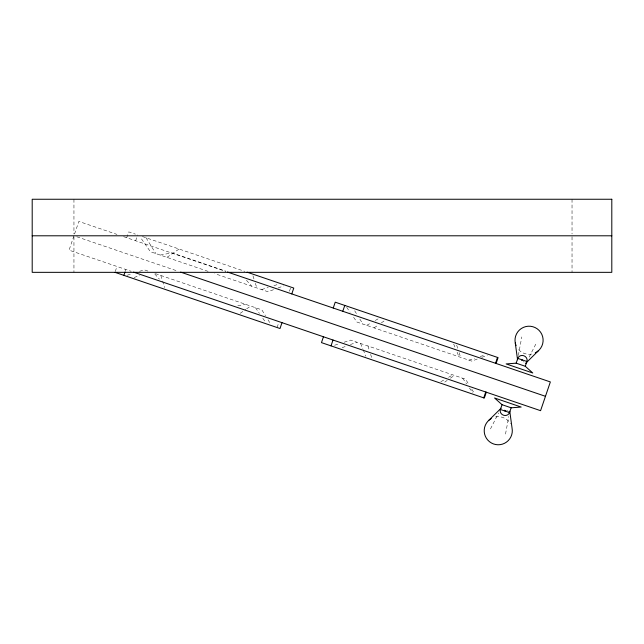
<?xml version="1.0" encoding="UTF-8"?>
<svg xmlns="http://www.w3.org/2000/svg" width="644" height="644" viewBox="0 0 644 644"><rect width="100%" height="100%" fill="white"/><g stroke="black" fill="none" stroke-linecap="round" stroke-linejoin="round"><path stroke-width="0.48" stroke-dasharray="3.22 2.42" d="M518.34 355.464L521.793 336.925M505.524 434.04L508.8 416.483M73.947 235.793L69.061 250.162L131.191 271.317M74.559 233.997L78.842 221.431L116.942 234.4M115.26 271.494L116.975 266.479M126.755 237.741L128.752 231.888L135.385 234.142M125.314 271.18L125.886 269.514M135.667 240.776L137.663 234.923M277.105 327.522L278.812 322.507M289.446 291.257L290.871 287.079M490.478 428.92L498.601 413.013M529.175 357.074L536.838 342.053M166.973 257.367L179.072 249.019M240.212 313.298L245.855 309.402M246.66 308.846L250.693 306.061M374.092 327.877L378.125 325.091M381.353 322.869L384.581 320.64M444.754 382.101L447.178 380.427M450.398 378.205L454.431 375.42M366.718 325.365L370.992 322.926M375.259 320.479L378.68 318.53M440.866 381.715L444.288 379.759M448.554 377.312L452.829 374.872M134.089 277.524L139.587 275.455M273.507 289.695L268.009 291.764L214.766 273.636M278.087 287.973L283.577 285.904M342.125 347.688L345.788 346.311M350.368 344.588L356.784 342.173M477.244 359.054L471.746 361.123L356.897 322.024L352.928 316.309M481.825 357.331L487.315 355.263M127.19 275.238L131.931 273.732M139.515 271.325L144.248 269.828L149.006 271.446M261.601 289.583L268.234 287.474M273.917 285.67L278.659 284.165M334.622 345.232L339.364 343.727M344.105 342.222L350.738 340.121L465.588 379.219L469.194 385.04M468.808 360.125L474.499 358.314M480.183 356.51L484.924 355.005M160.235 255.072L171.996 252.842L225.859 271.18M237.773 305.82L245.614 304.33M142.421 236.541L244.752 271.374M123.608 236.67L225.537 271.366M208.109 271.374L150.414 251.732L140.199 237.032M76.805 236.767L177.776 271.14M155.365 273.611L261.85 309.861L265.457 315.681M246.467 280.277L251.772 286.234M154.737 273.917L159.382 279.134M462.65 378.213L466.618 383.937M469.46 388.018L472.865 392.921M346.681 307.325L350.086 312.227M255.435 307.679L259.411 313.395M262.816 318.297L265.65 322.378M471.77 389.201L473.831 392.526M354.691 310.77L357.275 314.932M359.851 319.094L362.942 324.085M268.033 319.843L270.609 323.996M146.027 237.765L155.824 253.575M453.69 344.065L455.203 347.696M457.095 352.236L458.987 356.776M360.56 343.461L362.83 348.911M363.208 349.821L365.856 356.18M456.701 345.192L457.9 348.927M459.1 352.662L460.597 357.323M367.933 345.973L369.431 350.642M370.63 354.369L371.829 358.104M252.963 275.833L254.163 279.568M255.354 283.304L256.851 287.965M160.815 275.463L162.312 280.132M162.61 281.066L164.711 287.594M572.033 199.254L572.033 233.901M572.033 236.742L572.033 272.34M73.947 199.254L73.947 233.901M73.947 236.742L73.947 272.34M495.534 416.934A14.055 14.055 0 0 1 510.442 423.712M506.731 410.309A4.854 3.389 -78.9 0 1 507.609 410.437M531.791 354.039A14.055 14.055 0 0 1 517.365 348.05M524.087 362.025A4.854 3.389 -63.5 0 1 523.314 361.59"/><path stroke-width="0.97" d="M123.89 275.366L125.033 272.018M282 322.66L280.011 328.512L114.978 272.332M291.788 293.922L293.777 288.069L247.135 272.187M323.457 336.772L321.469 342.624L484.312 398.064L486.309 392.204M333.238 308.033L335.234 302.181L498.078 357.613L496.089 363.474M331.016 345.876L333.004 340.024M342.785 311.285L344.782 305.425M483.749 397.871L485.737 392.019M495.526 363.28L497.514 357.42M511.159 407.797L509.525 412.587A4.822 4.428 17.8 0 1 503.519 415.219A4.822 4.428 17.8 0 1 500.404 409.479L502.03 404.69L494.56 397.984L521.165 407.048L511.159 407.797L502.03 404.69M516.166 363.176L517.792 358.386L526.921 361.493L525.287 366.283L532.765 372.989L506.152 363.924L516.166 363.176L525.287 366.283M525.593 363.393L538.32 350.827M489.005 420.146L501.032 408.28M32.2 235.793L611.8 235.793M227.437 272.018L550.354 381.94L540.574 410.679L133.501 272.106M180.634 272.114L545.46 396.31M500.404 409.479L509.525 412.587A4.854 3.389 -78.9 0 0 509.058 411.613M515.272 342.978L517.559 359.722M509.774 411.258L512.044 427.994A14.055 14.055 0 0 1 502.473 444.127A14.055 14.055 0 0 1 485.391 436.366A14.055 14.055 0 0 1 491.251 418.544M505.83 410.518A4.854 3.389 -78.9 0 0 504.96 411.033A4.822 3.139 -40.6 0 0 504.719 410.204M517.583 359.537A4.822 4.452 19.9 0 1 523.781 355.721A4.822 4.452 19.9 0 1 526.398 362.532M516.069 345.619A14.055 14.055 0 0 1 523.411 327.385A14.055 14.055 0 0 1 541.805 334.325A14.055 14.055 0 0 1 535.261 352.864M522.356 359.94A4.822 3.139 78.2 0 1 521.656 360.447M611.8 199.254L32.2 199.254L32.2 272.34L611.8 272.34L611.8 199.254"/></g></svg>
